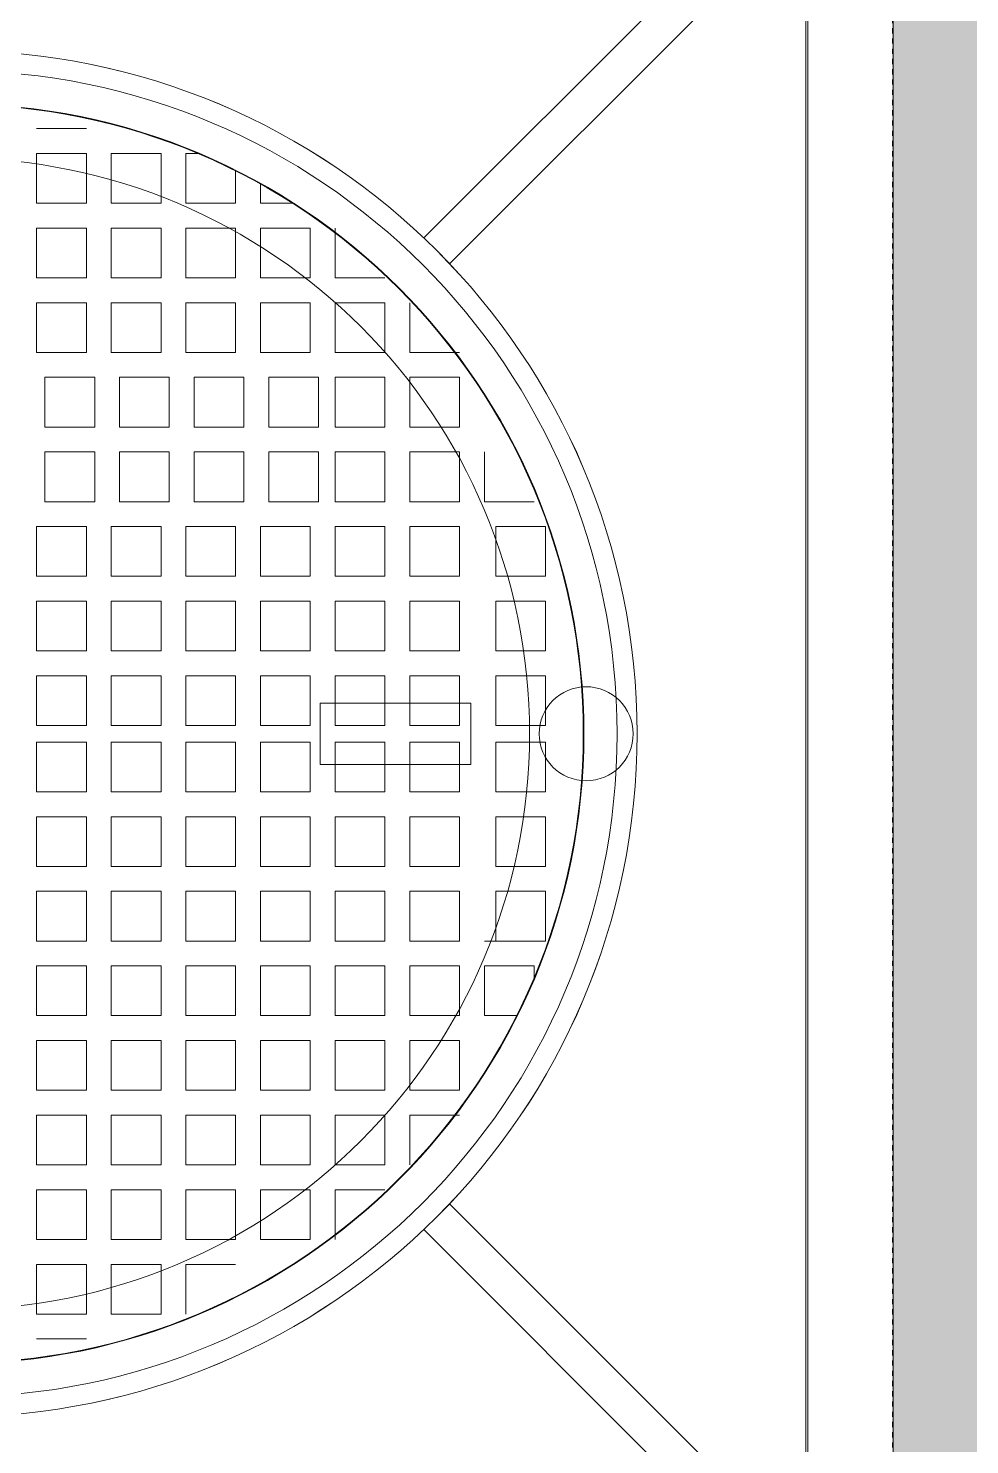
# Model space of a CAD drawing. Header units: millimetres. Extents: x 83532 to 228915, y -7302 to 22802.
# Drawn here: x 117273 to 117824, y 19820 to 20649 of the extents above; entities that cross this region are included whole.
import ezdxf

# ---------------------------------------------------------------- set-up
doc = ezdxf.new("R2010")
doc.units = ezdxf.units.MM
doc.linetypes.add('Dash', pattern=[6, 3, -3])
for name, color, linetype, lineweight in [('A-DETL-GENF-4', 7, 'Continuous', 18), ('A-FLOR-OVHD', 1, 'Dash', 18), ('G-IMPT', 8, 'Continuous', 18), ('M-EQPM', 50, 'Continuous', 18)]:
    doc.layers.add(name, color=color, linetype=linetype, lineweight=lineweight)

# ---------------------------------------------------------------- blocks, each defined once
blk = doc.blocks.new('TKTC_NAP THAM BE XLNT_260130 - TKTC_XREF_260130_NAP THAM BE XLNT_dwg_TTT-HOOD ACCESS - TTT-HOOD ACCESS-1904605-MB BỂ XLNT 2 HẦM 1-3399785-TKCS_BỂ XLNT - MẶT BẰNG NẮP BỂ')
at = {"layer": 'G-IMPT', "flags": 128}
for points in [[(-71.19, 358.9), (-41.19, 358.9), (-71.19, 358.9), (-41.19, 358.9), (-71.19, 358.9), (-41.19, 358.9)], [(-86.19, 313.9), (-116.19, 313.9), (-116.19, 343.9), (-86.19, 343.9), (-86.19, 313.9), (-116.19, 313.9), (-116.19, 343.9), (-86.19, 343.9), (-86.19, 313.9), (-116.19, 313.9), (-116.19, 343.9), (-86.19, 343.9), (-86.19, 313.9), (-116.19, 313.9), (-116.19, 343.9), (-86.19, 343.9)], [(-41.19, 313.9), (-41.19, 343.9), (-71.19, 343.9), (-71.19, 313.9), (-41.19, 313.9), (-41.19, 343.9), (-71.19, 343.9), (-71.19, 313.9), (-41.19, 313.9), (-71.19, 313.9), (-71.19, 343.9), (-41.19, 343.9), (-41.19, 313.9), (-71.19, 313.9), (-71.19, 343.9), (-41.19, 343.9)], [(-176.19, 268.9), (-206.19, 268.9), (-206.19, 298.9), (-176.19, 298.9), (-176.19, 268.9), (-206.19, 268.9), (-206.19, 298.9), (-176.19, 298.9)], [(-131.19, 268.9), (-131.19, 298.9), (-161.19, 298.9), (-161.19, 268.9), (-131.19, 268.9), (-131.19, 298.9), (-161.19, 298.9), (-161.19, 268.9), (-131.19, 268.9), (-131.19, 298.9), (-161.19, 298.9), (-161.19, 268.9), (-131.19, 268.9), (-161.19, 268.9), (-161.19, 298.9), (-131.19, 298.9)], [(-86.19, 268.9), (-86.19, 298.9), (-116.19, 298.9), (-116.19, 268.9), (-86.19, 268.9), (-86.19, 298.9), (-116.19, 298.9), (-116.19, 268.9), (-86.19, 268.9), (-86.19, 298.9), (-116.19, 298.9), (-116.19, 268.9), (-86.19, 268.9), (-116.19, 268.9), (-116.19, 298.9), (-86.19, 298.9)], [(-41.19, 268.9), (-71.19, 268.9), (-71.19, 298.9), (-41.19, 298.9), (-41.19, 268.9), (-71.19, 268.9), (-71.19, 298.9), (-41.19, 298.9), (-41.19, 268.9), (-71.19, 268.9), (-71.19, 298.9), (-41.19, 298.9), (-41.19, 268.9), (-71.19, 268.9), (-71.19, 298.9), (-41.19, 298.9)], [(-266.19, 223.9), (-266.19, 253.9), (-266.19, 223.9), (-266.19, 253.9), (-266.19, 223.9), (-296.19, 223.9), (-266.19, 223.9), (-296.19, 223.9)], [(-221.19, 223.9), (-251.19, 223.9), (-251.19, 253.9), (-221.19, 253.9), (-221.19, 223.9), (-251.19, 223.9), (-251.19, 253.9), (-221.19, 253.9)], [(-176.19, 223.9), (-206.19, 223.9), (-206.19, 253.9), (-176.19, 253.9), (-176.19, 223.9), (-206.19, 223.9), (-206.19, 253.9), (-176.19, 253.9), (-176.19, 223.9), (-206.19, 223.9), (-206.19, 253.9), (-176.19, 253.9), (-176.19, 223.9), (-206.19, 223.9), (-206.19, 253.9), (-176.19, 253.9)], [(-131.19, 223.9), (-131.19, 253.9), (-161.19, 253.9), (-161.19, 223.9), (-131.19, 223.9), (-131.19, 253.9), (-161.19, 253.9), (-161.19, 223.9), (-131.19, 223.9), (-131.19, 253.9), (-161.19, 253.9), (-161.19, 223.9), (-131.19, 223.9), (-131.19, 253.9), (-161.19, 253.9), (-161.19, 223.9), (-131.19, 223.9), (-161.19, 223.9), (-161.19, 253.9), (-131.19, 253.9), (-131.19, 223.9), (-161.19, 223.9), (-161.19, 253.9), (-131.19, 253.9)], [(-86.19, 223.9), (-86.19, 253.9), (-116.19, 253.9), (-116.19, 223.9), (-86.19, 223.9), (-86.19, 253.9), (-116.19, 253.9), (-116.19, 223.9), (-86.19, 223.9), (-116.19, 223.9), (-116.19, 253.9), (-86.19, 253.9), (-86.19, 223.9), (-116.19, 223.9), (-116.19, 253.9), (-86.19, 253.9), (-86.19, 223.9), (-116.19, 223.9), (-116.19, 253.9), (-86.19, 253.9), (-86.19, 223.9), (-116.19, 223.9), (-116.19, 253.9), (-86.19, 253.9)], [(-41.19, 223.9), (-41.19, 253.9), (-71.19, 253.9), (-71.19, 223.9), (-41.19, 223.9), (-71.19, 223.9), (-71.19, 253.9), (-41.19, 253.9), (-41.19, 223.9), (-71.19, 223.9), (-71.19, 253.9), (-41.19, 253.9), (-41.19, 223.9), (-71.19, 223.9), (-71.19, 253.9), (-41.19, 253.9), (-41.19, 223.9), (-71.19, 223.9), (-71.19, 253.9), (-41.19, 253.9), (-41.19, 223.9), (-71.19, 223.9), (-71.19, 253.9), (-41.19, 253.9)], [(-266.19, 178.9), (-266.19, 208.9), (-296.19, 208.9), (-296.19, 178.9), (-266.19, 178.9), (-296.19, 178.9), (-296.19, 208.9), (-266.19, 208.9), (-266.19, 178.9), (-296.19, 178.9), (-296.19, 208.9), (-266.19, 208.9), (-266.19, 178.9), (-296.19, 178.9), (-296.19, 208.9), (-266.19, 208.9), (-266.19, 178.9), (-296.19, 178.9), (-296.19, 208.9), (-266.19, 208.9), (-266.19, 178.9), (-296.19, 178.9), (-296.19, 208.9), (-266.19, 208.9)], [(-221.19, 178.9), (-221.19, 208.9), (-251.19, 208.9), (-251.19, 178.9), (-221.19, 178.9), (-221.19, 208.9), (-251.19, 208.9), (-251.19, 178.9), (-221.19, 178.9), (-221.19, 208.9), (-251.19, 208.9), (-251.19, 178.9), (-221.19, 178.9), (-251.19, 178.9), (-251.19, 208.9), (-221.19, 208.9)], [(-181.19, 178.9), (-211.19, 178.9), (-211.19, 208.9), (-181.19, 208.9), (-181.19, 178.9), (-211.19, 178.9), (-211.19, 208.9), (-181.19, 208.9)], [(-136.19, 178.9), (-136.19, 208.9), (-166.19, 208.9), (-166.19, 178.9), (-136.19, 178.9), (-136.19, 208.9), (-166.19, 208.9), (-166.19, 178.9), (-136.19, 178.9), (-136.19, 208.9), (-166.19, 208.9), (-166.19, 178.9), (-136.19, 178.9), (-136.19, 208.9), (-166.19, 208.9), (-166.19, 178.9), (-136.19, 178.9), (-166.19, 178.9), (-166.19, 208.9), (-136.19, 208.9), (-136.19, 178.9), (-166.19, 178.9), (-166.19, 208.9), (-136.19, 208.9)], [(-91.19, 178.9), (-121.19, 178.9), (-121.19, 208.9), (-91.19, 208.9), (-91.19, 178.9), (-121.19, 178.9), (-121.19, 208.9), (-91.19, 208.9), (-91.19, 178.9), (-121.19, 178.9), (-121.19, 208.9), (-91.19, 208.9), (-91.19, 178.9), (-121.19, 178.9), (-121.19, 208.9), (-91.19, 208.9), (-91.19, 178.9), (-121.19, 178.9), (-121.19, 208.9), (-91.19, 208.9), (-91.19, 178.9), (-121.19, 178.9), (-121.19, 208.9), (-91.19, 208.9), (-91.19, 178.9), (-121.19, 178.9), (-121.19, 208.9), (-91.19, 208.9), (-91.19, 178.9), (-121.19, 178.9), (-121.19, 208.9), (-91.19, 208.9), (-91.19, 178.9), (-121.19, 178.9), (-121.19, 208.9), (-91.19, 208.9), (-91.19, 178.9), (-121.19, 178.9), (-121.19, 208.9), (-91.19, 208.9)], [(-46.19, 178.9), (-46.19, 208.9), (-76.19, 208.9), (-76.19, 178.9), (-46.19, 178.9), (-46.19, 208.9), (-76.19, 208.9), (-76.19, 178.9), (-46.19, 178.9), (-46.19, 208.9), (-76.19, 208.9), (-76.19, 178.9), (-46.19, 178.9), (-46.19, 208.9), (-76.19, 208.9), (-76.19, 178.9), (-46.19, 178.9), (-46.19, 208.9), (-76.19, 208.9), (-76.19, 178.9), (-46.19, 178.9), (-46.19, 208.9), (-76.19, 208.9), (-76.19, 178.9), (-46.19, 178.9), (-76.19, 178.9), (-76.19, 208.9), (-46.19, 208.9), (-46.19, 178.9), (-76.19, 178.9), (-76.19, 208.9), (-46.19, 208.9)], [(-311.19, 133.9), (-311.19, 163.9), (-311.19, 133.9), (-311.19, 163.9), (-311.19, 133.9), (-341.19, 133.9), (-311.19, 133.9), (-341.19, 133.9)], [(-266.19, 133.9), (-296.19, 133.9), (-296.19, 163.9), (-266.19, 163.9), (-266.19, 133.9), (-296.19, 133.9), (-296.19, 163.9), (-266.19, 163.9), (-266.19, 133.9), (-296.19, 133.9), (-296.19, 163.9), (-266.19, 163.9), (-266.19, 133.9), (-296.19, 133.9), (-296.19, 163.9), (-266.19, 163.9)], [(-221.19, 133.9), (-251.19, 133.9), (-251.19, 163.9), (-221.19, 163.9), (-221.19, 133.9), (-251.19, 133.9), (-251.19, 163.9), (-221.19, 163.9), (-221.19, 133.9), (-251.19, 133.9), (-251.19, 163.9), (-221.19, 163.9)], [(-181.19, 133.9), (-211.19, 133.9), (-211.19, 163.9), (-181.19, 163.9), (-181.19, 133.9), (-211.19, 133.9), (-211.19, 163.9), (-181.19, 163.9), (-181.19, 133.9), (-211.19, 133.9), (-211.19, 163.9), (-181.19, 163.9), (-181.19, 133.9), (-211.19, 133.9), (-211.19, 163.9), (-181.19, 163.9)], [(-136.19, 133.9), (-166.19, 133.9), (-166.19, 163.9), (-136.19, 163.9), (-136.19, 133.9), (-166.19, 133.9), (-166.19, 163.9), (-136.19, 163.9), (-136.19, 133.9), (-166.19, 133.9), (-166.19, 163.9), (-136.19, 163.9), (-136.19, 133.9), (-166.19, 133.9), (-166.19, 163.9), (-136.19, 163.9), (-136.19, 133.9), (-166.19, 133.9), (-166.19, 163.9), (-136.19, 163.9), (-136.19, 133.9), (-166.19, 133.9), (-166.19, 163.9), (-136.19, 163.9)], [(-91.19, 133.9), (-121.19, 133.9), (-121.19, 163.9), (-91.19, 163.9), (-91.19, 133.9), (-121.19, 133.9), (-121.19, 163.9), (-91.19, 163.9), (-91.19, 133.9), (-121.19, 133.9), (-121.19, 163.9), (-91.19, 163.9), (-91.19, 133.9), (-121.19, 133.9), (-121.19, 163.9), (-91.19, 163.9), (-91.19, 133.9), (-121.19, 133.9), (-121.19, 163.9), (-91.19, 163.9), (-91.19, 133.9), (-121.19, 133.9), (-121.19, 163.9), (-91.19, 163.9)], [(-46.19, 133.9), (-76.19, 133.9), (-76.19, 163.9), (-46.19, 163.9), (-46.19, 133.9), (-76.19, 133.9), (-76.19, 163.9), (-46.19, 163.9), (-46.19, 133.9), (-76.19, 133.9), (-76.19, 163.9), (-46.19, 163.9), (-46.19, 133.9), (-76.19, 133.9), (-76.19, 163.9), (-46.19, 163.9), (-46.19, 133.9), (-76.19, 133.9), (-76.19, 163.9), (-46.19, 163.9), (-46.19, 133.9), (-76.19, 133.9), (-76.19, 163.9), (-46.19, 163.9), (-46.19, 133.9), (-76.19, 133.9), (-76.19, 163.9), (-46.19, 163.9), (-46.19, 133.9), (-76.19, 133.9), (-76.19, 163.9), (-46.19, 163.9)], [(-318.05, 88.9), (-318.05, 118.9), (-348.05, 118.9), (-348.05, 88.9), (-318.05, 88.9), (-318.05, 118.9), (-348.05, 118.9), (-348.05, 88.9), (-318.05, 88.9), (-318.05, 118.9), (-348.05, 118.9), (-348.05, 88.9), (-318.05, 88.9), (-348.05, 88.9), (-348.05, 118.9), (-318.05, 118.9)], [(-266.19, 88.9), (-266.19, 118.9), (-296.19, 118.9), (-296.19, 88.9), (-266.19, 88.9), (-266.19, 118.9), (-296.19, 118.9), (-296.19, 88.9), (-266.19, 88.9), (-266.19, 118.9), (-296.19, 118.9), (-296.19, 88.9), (-266.19, 88.9), (-296.19, 88.9), (-296.19, 118.9), (-266.19, 118.9)], [(-221.19, 88.9), (-251.19, 88.9), (-251.19, 118.9), (-221.19, 118.9), (-221.19, 88.9), (-251.19, 88.9), (-251.19, 118.9), (-221.19, 118.9)], [(-176.19, 88.9), (-206.19, 88.9), (-206.19, 118.9), (-176.19, 118.9), (-176.19, 88.9), (-206.19, 88.9), (-206.19, 118.9), (-176.19, 118.9)], [(-131.19, 88.9), (-161.19, 88.9), (-161.19, 118.9), (-131.19, 118.9), (-131.19, 88.9), (-161.19, 88.9), (-161.19, 118.9), (-131.19, 118.9), (-131.19, 88.9), (-161.19, 88.9), (-161.19, 118.9), (-131.19, 118.9), (-131.19, 88.9), (-161.19, 88.9), (-161.19, 118.9), (-131.19, 118.9)], [(-86.19, 88.9), (-86.19, 118.9), (-116.19, 118.9), (-116.19, 88.9), (-86.19, 88.9), (-116.19, 88.9), (-116.19, 118.9), (-86.19, 118.9), (-86.19, 88.9), (-116.19, 88.9), (-116.19, 118.9), (-86.19, 118.9), (-86.19, 88.9), (-116.19, 88.9), (-116.19, 118.9), (-86.19, 118.9)], [(-41.19, 88.9), (-41.19, 118.9), (-71.19, 118.9), (-71.19, 88.9), (-41.19, 88.9), (-71.19, 88.9), (-71.19, 118.9), (-41.19, 118.9), (-41.19, 88.9), (-71.19, 88.9), (-71.19, 118.9), (-41.19, 118.9), (-41.19, 88.9), (-71.19, 88.9), (-71.19, 118.9), (-41.19, 118.9)], [(-318.05, 43.9), (-318.05, 73.9), (-348.05, 73.9), (-348.05, 43.9), (-318.05, 43.9), (-318.05, 73.9), (-348.05, 73.9), (-348.05, 43.9), (-318.05, 43.9), (-318.05, 73.9), (-348.05, 73.9), (-348.05, 43.9), (-318.05, 43.9), (-318.05, 73.9), (-348.05, 73.9), (-348.05, 43.9), (-318.05, 43.9), (-318.05, 73.9), (-348.05, 73.9), (-348.05, 43.9), (-318.05, 43.9), (-348.05, 43.9), (-348.05, 73.9), (-318.05, 73.9)], [(-266.19, 43.9), (-266.19, 73.9), (-296.19, 73.9), (-296.19, 43.9), (-266.19, 43.9), (-266.19, 73.9), (-296.19, 73.9), (-296.19, 43.9), (-266.19, 43.9), (-296.19, 43.9), (-296.19, 73.9), (-266.19, 73.9), (-266.19, 43.9), (-296.19, 43.9), (-296.19, 73.9), (-266.19, 73.9), (-266.19, 43.9), (-296.19, 43.9), (-296.19, 73.9), (-266.19, 73.9), (-266.19, 43.9), (-296.19, 43.9), (-296.19, 73.9), (-266.19, 73.9)], [(-221.19, 43.9), (-221.19, 73.9), (-251.19, 73.9), (-251.19, 43.9), (-221.19, 43.9), (-221.19, 73.9), (-251.19, 73.9), (-251.19, 43.9), (-221.19, 43.9), (-221.19, 73.9), (-251.19, 73.9), (-251.19, 43.9), (-221.19, 43.9), (-251.19, 43.9), (-251.19, 73.9), (-221.19, 73.9)], [(-176.19, 43.9), (-206.19, 43.9), (-206.19, 73.9), (-176.19, 73.9), (-176.19, 43.9), (-206.19, 43.9), (-206.19, 73.9), (-176.19, 73.9), (-176.19, 43.9), (-206.19, 43.9), (-206.19, 73.9), (-176.19, 73.9)], [(-131.19, 43.9), (-131.19, 73.9), (-161.19, 73.9), (-161.19, 43.9), (-131.19, 43.9), (-161.19, 43.9), (-161.19, 73.9), (-131.19, 73.9), (-131.19, 43.9), (-161.19, 43.9), (-161.19, 73.9), (-131.19, 73.9), (-131.19, 43.9), (-161.19, 43.9), (-161.19, 73.9), (-131.19, 73.9)], [(-86.19, 43.9), (-86.19, 73.9), (-116.19, 73.9), (-116.19, 43.9), (-86.19, 43.9), (-116.19, 43.9), (-116.19, 73.9), (-86.19, 73.9), (-86.19, 43.9), (-116.19, 43.9), (-116.19, 73.9), (-86.19, 73.9), (-86.19, 43.9), (-116.19, 43.9), (-116.19, 73.9), (-86.19, 73.9)], [(-41.19, 43.9), (-41.19, 73.9), (-71.19, 73.9), (-71.19, 43.9), (-41.19, 43.9), (-41.19, 73.9), (-71.19, 73.9), (-71.19, 43.9), (-41.19, 43.9), (-41.19, 73.9), (-71.19, 73.9), (-71.19, 43.9), (-41.19, 43.9), (-71.19, 43.9), (-71.19, 73.9), (-41.19, 73.9)], [(-318.05, -1.1), (-348.05, -1.1), (-348.05, 28.9), (-318.05, 28.9), (-318.05, -1.1), (-348.05, -1.1), (-348.05, 28.9), (-318.05, 28.9)], [(-266.19, -1.1), (-266.19, 28.9), (-296.19, 28.9), (-296.19, -1.1), (-266.19, -1.1), (-296.19, -1.1), (-296.19, 28.9), (-266.19, 28.9)], [(-221.19, -1.1), (-221.19, 28.9), (-251.19, 28.9), (-251.19, -1.1), (-221.19, -1.1), (-251.19, -1.1), (-251.19, 28.9), (-221.19, 28.9)], [(-176.19, -1.1), (-176.19, 28.9), (-206.19, 28.9), (-206.19, -1.1), (-176.19, -1.1), (-206.19, -1.1), (-206.19, 28.9), (-176.19, 28.9)], [(-131.19, -1.1), (-131.19, 28.9), (-161.19, 28.9), (-161.19, -1.1), (-131.19, -1.1), (-161.19, -1.1), (-161.19, 28.9), (-131.19, 28.9)], [(-86.19, -1.1), (-116.19, -1.1), (-116.19, 28.9), (-86.19, 28.9), (-86.19, -1.1), (-116.19, -1.1), (-116.19, 28.9), (-86.19, 28.9)], [(-41.19, -1.1), (-71.19, -1.1), (-71.19, 28.9), (-41.19, 28.9), (-41.19, -1.1), (-71.19, -1.1), (-71.19, 28.9), (-41.19, 28.9)], [(-318.05, -41.1), (-318.05, -11.1), (-348.05, -11.1), (-348.05, -41.1), (-318.05, -41.1), (-348.05, -41.1), (-348.05, -11.1), (-318.05, -11.1)], [(-266.19, -41.1), (-266.19, -11.1), (-296.19, -11.1), (-296.19, -41.1), (-266.19, -41.1), (-296.19, -41.1), (-296.19, -11.1), (-266.19, -11.1)], [(-221.19, -41.1), (-251.19, -41.1), (-251.19, -11.1), (-221.19, -11.1)], [(-176.19, -41.1), (-206.19, -41.1), (-206.19, -11.1), (-176.19, -11.1), (-176.19, -41.1), (-206.19, -41.1), (-206.19, -11.1), (-176.19, -11.1)], [(-131.19, -41.1), (-131.19, -11.1), (-161.19, -11.1), (-161.19, -41.1), (-131.19, -41.1), (-131.19, -11.1), (-161.19, -11.1), (-161.19, -41.1), (-131.19, -41.1), (-131.19, -11.1), (-161.19, -11.1), (-161.19, -41.1), (-131.19, -41.1), (-131.19, -11.1), (-161.19, -11.1), (-161.19, -41.1), (-131.19, -41.1), (-131.19, -11.1), (-161.19, -11.1), (-161.19, -41.1), (-131.19, -41.1), (-131.19, -11.1), (-161.19, -11.1), (-161.19, -41.1), (-131.19, -41.1), (-131.19, -11.1), (-161.19, -11.1), (-161.19, -41.1), (-131.19, -41.1), (-131.19, -11.1), (-161.19, -11.1), (-161.19, -41.1), (-131.19, -41.1), (-131.19, -11.1), (-161.19, -11.1), (-161.19, -41.1), (-131.19, -41.1), (-131.19, -11.1), (-161.19, -11.1), (-161.19, -41.1), (-131.19, -41.1), (-161.19, -41.1), (-161.19, -11.1), (-131.19, -11.1), (-131.19, -41.1), (-161.19, -41.1), (-161.19, -11.1), (-131.19, -11.1)], [(-86.19, -41.1), (-116.19, -41.1), (-116.19, -11.1), (-86.19, -11.1), (-86.19, -41.1), (-116.19, -41.1), (-116.19, -11.1), (-86.19, -11.1), (-86.19, -41.1), (-116.19, -41.1), (-116.19, -11.1), (-86.19, -11.1), (-86.19, -41.1), (-116.19, -41.1), (-116.19, -11.1), (-86.19, -11.1), (-86.19, -41.1), (-116.19, -41.1), (-116.19, -11.1), (-86.19, -11.1), (-86.19, -41.1), (-116.19, -41.1), (-116.19, -11.1), (-86.19, -11.1), (-86.19, -41.1), (-116.19, -41.1), (-116.19, -11.1), (-86.19, -11.1), (-86.19, -41.1), (-116.19, -41.1), (-116.19, -11.1), (-86.19, -11.1), (-86.19, -41.1), (-116.19, -41.1), (-116.19, -11.1), (-86.19, -11.1), (-86.19, -41.1), (-116.19, -41.1), (-116.19, -11.1), (-86.19, -11.1), (-86.19, -41.1), (-116.19, -41.1), (-116.19, -11.1), (-86.19, -11.1)], [(-41.19, -41.1), (-71.19, -41.1), (-71.19, -11.1), (-41.19, -11.1), (-41.19, -41.1), (-71.19, -41.1), (-71.19, -11.1), (-41.19, -11.1), (-41.19, -41.1), (-71.19, -41.1), (-71.19, -11.1), (-41.19, -11.1), (-41.19, -41.1), (-71.19, -41.1), (-71.19, -11.1), (-41.19, -11.1), (-41.19, -41.1), (-71.19, -41.1), (-71.19, -11.1), (-41.19, -11.1), (-41.19, -41.1), (-71.19, -41.1), (-71.19, -11.1), (-41.19, -11.1), (-41.19, -41.1), (-71.19, -41.1), (-71.19, -11.1), (-41.19, -11.1), (-41.19, -41.1), (-71.19, -41.1), (-71.19, -11.1), (-41.19, -11.1), (-41.19, -41.1), (-71.19, -41.1), (-71.19, -11.1), (-41.19, -11.1), (-41.19, -41.1), (-71.19, -41.1), (-71.19, -11.1), (-41.19, -11.1), (-41.19, -41.1), (-71.19, -41.1), (-71.19, -11.1), (-41.19, -11.1)], [(-318.05, -86.1), (-348.05, -86.1), (-348.05, -56.1), (-318.05, -56.1), (-318.05, -86.1), (-348.05, -86.1), (-348.05, -56.1), (-318.05, -56.1), (-318.05, -86.1), (-348.05, -86.1), (-348.05, -56.1), (-318.05, -56.1), (-318.05, -86.1), (-348.05, -86.1), (-348.05, -56.1), (-318.05, -56.1)], [(-266.19, -86.1), (-296.19, -86.1), (-296.19, -56.1), (-266.19, -56.1), (-266.19, -86.1), (-296.19, -86.1), (-296.19, -56.1), (-266.19, -56.1), (-266.19, -86.1), (-296.19, -86.1), (-296.19, -56.1), (-266.19, -56.1), (-266.19, -86.1), (-296.19, -86.1), (-296.19, -56.1), (-266.19, -56.1)], [(-221.19, -86.1), (-251.19, -86.1), (-251.19, -56.1), (-221.19, -56.1), (-221.19, -86.1), (-251.19, -86.1), (-251.19, -56.1), (-221.19, -56.1)], [(-176.19, -86.1), (-206.19, -86.1), (-206.19, -56.1), (-176.19, -56.1), (-176.19, -86.1), (-206.19, -86.1), (-206.19, -56.1), (-176.19, -56.1), (-176.19, -86.1), (-206.19, -86.1), (-206.19, -56.1), (-176.19, -56.1)], [(-131.19, -86.1), (-131.19, -56.1), (-161.19, -56.1), (-161.19, -86.1), (-131.19, -86.1), (-131.19, -56.1), (-161.19, -56.1), (-161.19, -86.1), (-131.19, -86.1), (-161.19, -86.1), (-161.19, -56.1), (-131.19, -56.1), (-131.19, -86.1), (-161.19, -86.1), (-161.19, -56.1), (-131.19, -56.1), (-131.19, -86.1), (-161.19, -86.1), (-161.19, -56.1), (-131.19, -56.1), (-131.19, -86.1), (-161.19, -86.1), (-161.19, -56.1), (-131.19, -56.1), (-131.19, -86.1), (-161.19, -86.1), (-161.19, -56.1), (-131.19, -56.1), (-131.19, -86.1), (-161.19, -86.1), (-161.19, -56.1), (-131.19, -56.1), (-131.19, -86.1), (-161.19, -86.1), (-161.19, -56.1), (-131.19, -56.1), (-131.19, -86.1), (-161.19, -86.1), (-161.19, -56.1), (-131.19, -56.1), (-131.19, -86.1), (-161.19, -86.1), (-161.19, -56.1), (-131.19, -56.1), (-131.19, -86.1), (-161.19, -86.1), (-161.19, -56.1), (-131.19, -56.1)], [(-86.19, -86.1), (-116.19, -86.1), (-116.19, -56.1), (-86.19, -56.1), (-86.19, -86.1), (-116.19, -86.1), (-116.19, -56.1), (-86.19, -56.1), (-86.19, -86.1), (-116.19, -86.1), (-116.19, -56.1), (-86.19, -56.1), (-86.19, -86.1), (-116.19, -86.1), (-116.19, -56.1), (-86.19, -56.1), (-86.19, -86.1), (-116.19, -86.1), (-116.19, -56.1), (-86.19, -56.1), (-86.19, -86.1), (-116.19, -86.1), (-116.19, -56.1), (-86.19, -56.1), (-86.19, -86.1), (-116.19, -86.1), (-116.19, -56.1), (-86.19, -56.1), (-86.19, -86.1), (-116.19, -86.1), (-116.19, -56.1), (-86.19, -56.1)], [(-41.19, -86.1), (-41.19, -56.1), (-71.19, -56.1), (-71.19, -86.1), (-41.19, -86.1), (-41.19, -56.1), (-71.19, -56.1), (-71.19, -86.1), (-41.19, -86.1), (-41.19, -56.1), (-71.19, -56.1), (-71.19, -86.1), (-41.19, -86.1), (-41.19, -56.1), (-71.19, -56.1), (-71.19, -86.1), (-41.19, -86.1), (-71.19, -86.1), (-71.19, -56.1), (-41.19, -56.1), (-41.19, -86.1), (-71.19, -86.1), (-71.19, -56.1), (-41.19, -56.1), (-41.19, -86.1), (-71.19, -86.1), (-71.19, -56.1), (-41.19, -56.1), (-41.19, -86.1), (-71.19, -86.1), (-71.19, -56.1), (-41.19, -56.1)], [(-318.05, -131.1), (-348.05, -131.1), (-348.05, -101.1), (-318.05, -101.1), (-318.05, -131.1), (-348.05, -131.1), (-348.05, -101.1), (-318.05, -101.1), (-318.05, -131.1), (-348.05, -131.1), (-348.05, -101.1), (-318.05, -101.1), (-318.05, -131.1), (-348.05, -131.1), (-348.05, -101.1), (-318.05, -101.1), (-318.05, -131.1), (-348.05, -131.1), (-348.05, -101.1), (-318.05, -101.1), (-318.05, -131.1), (-348.05, -131.1), (-348.05, -101.1), (-318.05, -101.1)], [(-266.19, -131.1), (-266.19, -101.1), (-296.19, -101.1), (-296.19, -131.1), (-266.19, -131.1), (-296.19, -131.1), (-296.19, -101.1), (-266.19, -101.1), (-266.19, -131.1), (-296.19, -131.1), (-296.19, -101.1), (-266.19, -101.1), (-266.19, -131.1), (-296.19, -131.1), (-296.19, -101.1), (-266.19, -101.1), (-266.19, -131.1), (-296.19, -131.1), (-296.19, -101.1), (-266.19, -101.1), (-266.19, -131.1), (-296.19, -131.1), (-296.19, -101.1), (-266.19, -101.1)], [(-221.19, -131.1), (-221.19, -101.1), (-251.19, -101.1), (-251.19, -131.1), (-221.19, -131.1), (-251.19, -131.1), (-251.19, -101.1), (-221.19, -101.1), (-221.19, -131.1), (-251.19, -131.1), (-251.19, -101.1), (-221.19, -101.1), (-221.19, -131.1), (-251.19, -131.1), (-251.19, -101.1), (-221.19, -101.1), (-221.19, -131.1), (-251.19, -131.1), (-251.19, -101.1), (-221.19, -101.1), (-221.19, -131.1), (-251.19, -131.1), (-251.19, -101.1), (-221.19, -101.1), (-221.19, -131.1), (-251.19, -131.1), (-251.19, -101.1), (-221.19, -101.1), (-221.19, -131.1), (-251.19, -131.1), (-251.19, -101.1), (-221.19, -101.1)], [(-176.19, -131.1), (-176.19, -101.1), (-206.19, -101.1), (-206.19, -131.1), (-176.19, -131.1), (-176.19, -101.1), (-206.19, -101.1), (-206.19, -131.1), (-176.19, -131.1), (-176.19, -101.1), (-206.19, -101.1), (-206.19, -131.1), (-176.19, -131.1), (-176.19, -101.1), (-206.19, -101.1), (-206.19, -131.1), (-176.19, -131.1), (-176.19, -101.1), (-206.19, -101.1), (-206.19, -131.1), (-176.19, -131.1), (-176.19, -101.1), (-206.19, -101.1), (-206.19, -131.1), (-176.19, -131.1), (-176.19, -101.1), (-206.19, -101.1), (-206.19, -131.1), (-176.19, -131.1), (-206.19, -131.1), (-206.19, -101.1), (-176.19, -101.1)], [(-131.19, -131.1), (-131.19, -101.1), (-161.19, -101.1), (-161.19, -131.1), (-131.19, -131.1), (-131.19, -101.1), (-161.19, -101.1), (-161.19, -131.1), (-131.19, -131.1), (-131.19, -101.1), (-161.19, -101.1), (-161.19, -131.1), (-131.19, -131.1), (-131.19, -101.1), (-161.19, -101.1), (-161.19, -131.1), (-131.19, -131.1), (-131.19, -101.1), (-161.19, -101.1), (-161.19, -131.1), (-131.19, -131.1), (-131.19, -101.1), (-161.19, -101.1), (-161.19, -131.1), (-131.19, -131.1), (-131.19, -101.1), (-161.19, -101.1), (-161.19, -131.1), (-131.19, -131.1), (-161.19, -131.1), (-161.19, -101.1), (-131.19, -101.1)], [(-86.19, -131.1), (-116.19, -131.1), (-116.19, -101.1), (-86.19, -101.1), (-86.19, -131.1), (-116.19, -131.1), (-116.19, -101.1), (-86.19, -101.1), (-86.19, -131.1), (-116.19, -131.1), (-116.19, -101.1), (-86.19, -101.1), (-86.19, -131.1), (-116.19, -131.1), (-116.19, -101.1), (-86.19, -101.1), (-86.19, -131.1), (-116.19, -131.1), (-116.19, -101.1), (-86.19, -101.1), (-86.19, -131.1), (-116.19, -131.1), (-116.19, -101.1), (-86.19, -101.1), (-86.19, -131.1), (-116.19, -131.1), (-116.19, -101.1), (-86.19, -101.1), (-86.19, -131.1), (-116.19, -131.1), (-116.19, -101.1), (-86.19, -101.1)], [(-41.19, -131.1), (-41.19, -101.1), (-71.19, -101.1), (-71.19, -131.1), (-41.19, -131.1), (-41.19, -101.1), (-71.19, -101.1), (-71.19, -131.1), (-41.19, -131.1), (-41.19, -101.1), (-71.19, -101.1), (-71.19, -131.1), (-41.19, -131.1), (-41.19, -101.1), (-71.19, -101.1), (-71.19, -131.1), (-41.19, -131.1), (-41.19, -101.1), (-71.19, -101.1), (-71.19, -131.1), (-41.19, -131.1), (-41.19, -101.1), (-71.19, -101.1), (-71.19, -131.1), (-41.19, -131.1), (-41.19, -101.1), (-71.19, -101.1), (-71.19, -131.1), (-41.19, -131.1), (-71.19, -131.1), (-71.19, -101.1), (-41.19, -101.1)], [(-341.19, -131.1), (-311.19, -131.1), (-341.19, -131.1), (-311.19, -131.1), (-341.19, -131.1), (-311.19, -131.1)], [(-331.04, -176.1), (-311.19, -176.1), (-311.19, -146.1), (-341.19, -146.1), (-341.19, -154.09), (-341.19, -146.1), (-311.19, -146.1), (-311.19, -176.1), (-331.04, -176.1), (-311.19, -176.1)], [(-311.19, -176.1), (-311.19, -146.1), (-341.19, -146.1), (-341.19, -154.09), (-341.19, -146.1), (-311.19, -146.1)], [(-266.19, -176.1), (-296.19, -176.1), (-296.19, -146.1), (-266.19, -146.1), (-266.19, -176.1), (-296.19, -176.1), (-296.19, -146.1), (-266.19, -146.1), (-266.19, -176.1), (-296.19, -176.1), (-296.19, -146.1), (-266.19, -146.1), (-266.19, -176.1), (-296.19, -176.1), (-296.19, -146.1), (-266.19, -146.1)], [(-221.19, -176.1), (-251.19, -176.1), (-251.19, -146.1), (-221.19, -146.1), (-221.19, -176.1), (-251.19, -176.1), (-251.19, -146.1), (-221.19, -146.1), (-221.19, -176.1), (-251.19, -176.1), (-251.19, -146.1), (-221.19, -146.1), (-221.19, -176.1), (-251.19, -176.1), (-251.19, -146.1), (-221.19, -146.1), (-221.19, -176.1), (-251.19, -176.1), (-251.19, -146.1), (-221.19, -146.1), (-221.19, -176.1), (-251.19, -176.1), (-251.19, -146.1), (-221.19, -146.1), (-221.19, -176.1), (-251.19, -176.1), (-251.19, -146.1), (-221.19, -146.1), (-221.19, -176.1), (-251.19, -176.1), (-251.19, -146.1), (-221.19, -146.1), (-221.19, -176.1), (-251.19, -176.1), (-251.19, -146.1), (-221.19, -146.1)], [(-176.19, -176.1), (-206.19, -176.1), (-206.19, -146.1), (-176.19, -146.1), (-176.19, -176.1), (-206.19, -176.1), (-206.19, -146.1), (-176.19, -146.1), (-176.19, -176.1), (-206.19, -176.1), (-206.19, -146.1), (-176.19, -146.1), (-176.19, -176.1), (-206.19, -176.1), (-206.19, -146.1), (-176.19, -146.1), (-176.19, -176.1), (-206.19, -176.1), (-206.19, -146.1), (-176.19, -146.1), (-176.19, -176.1), (-206.19, -176.1), (-206.19, -146.1), (-176.19, -146.1), (-176.19, -176.1), (-206.19, -176.1), (-206.19, -146.1), (-176.19, -146.1), (-176.19, -176.1), (-206.19, -176.1), (-206.19, -146.1), (-176.19, -146.1), (-176.19, -176.1), (-206.19, -176.1), (-206.19, -146.1), (-176.19, -146.1)], [(-131.19, -176.1), (-161.19, -176.1), (-161.19, -146.1), (-131.19, -146.1), (-131.19, -176.1), (-161.19, -176.1), (-161.19, -146.1), (-131.19, -146.1), (-131.19, -176.1), (-161.19, -176.1), (-161.19, -146.1), (-131.19, -146.1), (-131.19, -176.1), (-161.19, -176.1), (-161.19, -146.1), (-131.19, -146.1), (-131.19, -176.1), (-161.19, -176.1), (-161.19, -146.1), (-131.19, -146.1), (-131.19, -176.1), (-161.19, -176.1), (-161.19, -146.1), (-131.19, -146.1), (-131.19, -176.1), (-161.19, -176.1), (-161.19, -146.1), (-131.19, -146.1), (-131.19, -176.1), (-161.19, -176.1), (-161.19, -146.1), (-131.19, -146.1), (-131.19, -176.1), (-161.19, -176.1), (-161.19, -146.1), (-131.19, -146.1)], [(-86.19, -176.1), (-86.19, -146.1), (-116.19, -146.1), (-116.19, -176.1), (-86.19, -176.1), (-86.19, -146.1), (-116.19, -146.1), (-116.19, -176.1), (-86.19, -176.1), (-86.19, -146.1), (-116.19, -146.1), (-116.19, -176.1), (-86.19, -176.1), (-86.19, -146.1), (-116.19, -146.1), (-116.19, -176.1), (-86.19, -176.1), (-86.19, -146.1), (-116.19, -146.1), (-116.19, -176.1), (-86.19, -176.1), (-86.19, -146.1), (-116.19, -146.1), (-116.19, -176.1), (-86.19, -176.1), (-86.19, -146.1), (-116.19, -146.1), (-116.19, -176.1), (-86.19, -176.1), (-116.19, -176.1), (-116.19, -146.1), (-86.19, -146.1), (-86.19, -176.1), (-116.19, -176.1), (-116.19, -146.1), (-86.19, -146.1)], [(-41.19, -176.1), (-71.19, -176.1), (-71.19, -146.1), (-41.19, -146.1), (-41.19, -176.1), (-71.19, -176.1), (-71.19, -146.1), (-41.19, -146.1), (-41.19, -176.1), (-71.19, -176.1), (-71.19, -146.1), (-41.19, -146.1), (-41.19, -176.1), (-71.19, -176.1), (-71.19, -146.1), (-41.19, -146.1), (-41.19, -176.1), (-71.19, -176.1), (-71.19, -146.1), (-41.19, -146.1), (-41.19, -176.1), (-71.19, -176.1), (-71.19, -146.1), (-41.19, -146.1), (-41.19, -176.1), (-71.19, -176.1), (-71.19, -146.1), (-41.19, -146.1), (-41.19, -176.1), (-71.19, -176.1), (-71.19, -146.1), (-41.19, -146.1), (-41.19, -176.1), (-71.19, -176.1), (-71.19, -146.1), (-41.19, -146.1)], [(-266.19, -221.1), (-296.19, -221.1), (-296.19, -191.1), (-266.19, -191.1), (-266.19, -221.1), (-296.19, -221.1), (-296.19, -191.1), (-266.19, -191.1), (-266.19, -221.1), (-296.19, -221.1), (-296.19, -191.1), (-266.19, -191.1), (-266.19, -221.1), (-296.19, -221.1), (-296.19, -191.1), (-266.19, -191.1)], [(-221.19, -221.1), (-221.19, -191.1), (-251.19, -191.1), (-251.19, -221.1), (-221.19, -221.1), (-221.19, -191.1), (-251.19, -191.1), (-251.19, -221.1), (-221.19, -221.1), (-221.19, -191.1), (-251.19, -191.1), (-251.19, -221.1), (-221.19, -221.1), (-251.19, -221.1), (-251.19, -191.1), (-221.19, -191.1)], [(-176.19, -221.1), (-206.19, -221.1), (-206.19, -191.1), (-176.19, -191.1), (-176.19, -221.1), (-206.19, -221.1), (-206.19, -191.1), (-176.19, -191.1), (-176.19, -221.1), (-206.19, -221.1), (-206.19, -191.1), (-176.19, -191.1), (-176.19, -221.1), (-206.19, -221.1), (-206.19, -191.1), (-176.19, -191.1)], [(-131.19, -221.1), (-161.19, -221.1), (-161.19, -191.1), (-131.19, -191.1), (-131.19, -221.1), (-161.19, -221.1), (-161.19, -191.1), (-131.19, -191.1), (-131.19, -221.1), (-161.19, -221.1), (-161.19, -191.1), (-131.19, -191.1), (-131.19, -221.1), (-161.19, -221.1), (-161.19, -191.1), (-131.19, -191.1)], [(-86.19, -221.1), (-116.19, -221.1), (-116.19, -191.1), (-86.19, -191.1), (-86.19, -221.1), (-116.19, -221.1), (-116.19, -191.1), (-86.19, -191.1), (-86.19, -221.1), (-116.19, -221.1), (-116.19, -191.1), (-86.19, -191.1), (-86.19, -221.1), (-116.19, -221.1), (-116.19, -191.1), (-86.19, -191.1)], [(-41.19, -221.1), (-71.19, -221.1), (-71.19, -191.1), (-41.19, -191.1), (-41.19, -221.1), (-71.19, -221.1), (-71.19, -191.1), (-41.19, -191.1), (-41.19, -221.1), (-71.19, -221.1), (-71.19, -191.1), (-41.19, -191.1), (-41.19, -221.1), (-71.19, -221.1), (-71.19, -191.1), (-41.19, -191.1)], [(-266.19, -266.1), (-266.19, -236.1), (-296.19, -236.1), (-266.19, -236.1), (-266.19, -266.1), (-266.19, -236.1), (-296.19, -236.1), (-266.19, -236.1)], [(-266.19, -266.1), (-266.19, -236.1), (-296.19, -236.1), (-266.19, -236.1)], [(-221.19, -266.1), (-251.19, -266.1), (-251.19, -236.1), (-221.19, -236.1), (-221.19, -266.1), (-251.19, -266.1), (-251.19, -236.1), (-221.19, -236.1), (-221.19, -266.1), (-251.19, -266.1), (-251.19, -236.1), (-221.19, -236.1), (-221.19, -266.1), (-251.19, -266.1), (-251.19, -236.1), (-221.19, -236.1), (-221.19, -266.1), (-251.19, -266.1), (-251.19, -236.1), (-221.19, -236.1), (-221.19, -266.1), (-251.19, -266.1), (-251.19, -236.1), (-221.19, -236.1), (-221.19, -266.1), (-251.19, -266.1), (-251.19, -236.1), (-221.19, -236.1), (-221.19, -266.1), (-251.19, -266.1), (-251.19, -236.1), (-221.19, -236.1), (-221.19, -266.1), (-251.19, -266.1), (-251.19, -236.1), (-221.19, -236.1), (-221.19, -266.1), (-251.19, -266.1), (-251.19, -236.1), (-221.19, -236.1), (-221.19, -266.1), (-251.19, -266.1), (-251.19, -236.1), (-221.19, -236.1), (-221.19, -266.1), (-251.19, -266.1), (-251.19, -236.1), (-221.19, -236.1)], [(-176.19, -266.1), (-206.19, -266.1), (-206.19, -236.1), (-176.19, -236.1), (-176.19, -266.1), (-206.19, -266.1), (-206.19, -236.1), (-176.19, -236.1), (-176.19, -266.1), (-206.19, -266.1), (-206.19, -236.1), (-176.19, -236.1), (-176.19, -266.1), (-206.19, -266.1), (-206.19, -236.1), (-176.19, -236.1), (-176.19, -266.1), (-206.19, -266.1), (-206.19, -236.1), (-176.19, -236.1), (-176.19, -266.1), (-206.19, -266.1), (-206.19, -236.1), (-176.19, -236.1), (-176.19, -266.1), (-206.19, -266.1), (-206.19, -236.1), (-176.19, -236.1), (-176.19, -266.1), (-206.19, -266.1), (-206.19, -236.1), (-176.19, -236.1), (-176.19, -266.1), (-206.19, -266.1), (-206.19, -236.1), (-176.19, -236.1), (-176.19, -266.1), (-206.19, -266.1), (-206.19, -236.1), (-176.19, -236.1), (-176.19, -266.1), (-206.19, -266.1), (-206.19, -236.1), (-176.19, -236.1), (-176.19, -266.1), (-206.19, -266.1), (-206.19, -236.1), (-176.19, -236.1)], [(-131.19, -266.1), (-161.19, -266.1), (-161.19, -236.1), (-131.19, -236.1), (-131.19, -266.1), (-161.19, -266.1), (-161.19, -236.1), (-131.19, -236.1), (-131.19, -266.1), (-161.19, -266.1), (-161.19, -236.1), (-131.19, -236.1), (-131.19, -266.1), (-161.19, -266.1), (-161.19, -236.1), (-131.19, -236.1), (-131.19, -266.1), (-161.19, -266.1), (-161.19, -236.1), (-131.19, -236.1), (-131.19, -266.1), (-161.19, -266.1), (-161.19, -236.1), (-131.19, -236.1), (-131.19, -266.1), (-161.19, -266.1), (-161.19, -236.1), (-131.19, -236.1), (-131.19, -266.1), (-161.19, -266.1), (-161.19, -236.1), (-131.19, -236.1)], [(-41.19, -266.1), (-41.19, -236.1), (-71.19, -236.1), (-71.19, -266.1), (-41.19, -266.1), (-41.19, -236.1), (-71.19, -236.1), (-71.19, -266.1), (-41.19, -266.1), (-71.19, -266.1), (-71.19, -236.1), (-41.19, -236.1), (-41.19, -266.1), (-71.19, -266.1), (-71.19, -236.1), (-41.19, -236.1)], [(-176.19, -311.1), (-176.19, -281.1), (-206.19, -281.1), (-206.19, -311.1), (-176.19, -311.1), (-176.19, -281.1), (-206.19, -281.1), (-206.19, -311.1), (-176.19, -311.1), (-176.19, -281.1), (-206.19, -281.1), (-206.19, -311.1), (-176.19, -311.1), (-176.19, -281.1), (-206.19, -281.1), (-206.19, -311.1), (-176.19, -311.1), (-176.19, -281.1), (-206.19, -281.1), (-206.19, -311.1), (-176.19, -311.1), (-176.19, -281.1), (-206.19, -281.1), (-206.19, -311.1), (-176.19, -311.1), (-176.19, -281.1), (-206.19, -281.1), (-206.19, -311.1), (-176.19, -311.1), (-176.19, -281.1), (-206.19, -281.1), (-206.19, -311.1), (-176.19, -311.1), (-176.19, -281.1), (-206.19, -281.1), (-206.19, -311.1), (-176.19, -311.1), (-176.19, -281.1), (-206.19, -281.1), (-206.19, -311.1), (-176.19, -311.1), (-176.19, -281.1), (-206.19, -281.1), (-206.19, -311.1), (-176.19, -311.1), (-176.19, -281.1), (-206.19, -281.1), (-206.19, -311.1), (-176.19, -311.1), (-176.19, -281.1), (-206.19, -281.1), (-206.19, -311.1), (-176.19, -311.1), (-176.19, -281.1), (-206.19, -281.1), (-206.19, -311.1), (-176.19, -311.1), (-176.19, -281.1), (-206.19, -281.1), (-206.19, -311.1), (-176.19, -311.1), (-176.19, -281.1), (-206.19, -281.1), (-206.19, -311.1), (-176.19, -311.1), (-206.19, -311.1), (-176.19, -311.1), (-206.19, -311.1)], [(-131.19, -311.1), (-131.19, -281.1), (-161.19, -281.1), (-161.19, -311.1), (-131.19, -311.1), (-131.19, -281.1), (-161.19, -281.1), (-161.19, -311.1), (-131.19, -311.1), (-131.19, -281.1), (-161.19, -281.1), (-161.19, -311.1), (-131.19, -311.1), (-131.19, -281.1), (-161.19, -281.1), (-161.19, -311.1), (-131.19, -311.1), (-131.19, -281.1), (-161.19, -281.1), (-161.19, -311.1), (-131.19, -311.1), (-131.19, -281.1), (-161.19, -281.1), (-161.19, -311.1), (-131.19, -311.1), (-131.19, -281.1), (-161.19, -281.1), (-161.19, -311.1), (-131.19, -311.1), (-131.19, -281.1), (-161.19, -281.1), (-161.19, -311.1), (-131.19, -311.1), (-161.19, -311.1), (-161.19, -281.1), (-131.19, -281.1), (-131.19, -311.1), (-161.19, -311.1), (-161.19, -281.1), (-131.19, -281.1)], [(-86.19, -311.1), (-116.19, -311.1), (-86.19, -311.1), (-116.19, -311.1), (-86.19, -311.1), (-116.19, -311.1), (-86.19, -311.1), (-116.19, -311.1), (-116.19, -281.1), (-86.19, -281.1), (-86.19, -311.1), (-116.19, -311.1), (-116.19, -281.1), (-86.19, -281.1), (-86.19, -311.1), (-116.19, -311.1), (-116.19, -281.1), (-86.19, -281.1), (-86.19, -311.1), (-116.19, -311.1), (-116.19, -281.1), (-86.19, -281.1)], [(-41.19, -311.1), (-71.19, -311.1), (-71.19, -281.1), (-41.19, -281.1), (-41.19, -311.1), (-71.19, -311.1), (-71.19, -281.1), (-41.19, -281.1), (-41.19, -311.1), (-71.19, -311.1), (-71.19, -281.1), (-41.19, -281.1), (-41.19, -311.1), (-71.19, -311.1), (-71.19, -281.1), (-41.19, -281.1)], [(-131.19, -356.1), (-131.19, -326.1), (-161.19, -326.1), (-131.19, -326.1), (-131.19, -356.1), (-131.19, -326.1), (-161.19, -326.1), (-131.19, -326.1)], [(-86.19, -356.1), (-116.19, -356.1), (-116.19, -326.1), (-86.19, -326.1), (-86.19, -356.1), (-116.19, -356.1), (-116.19, -326.1), (-86.19, -326.1), (-86.19, -356.1), (-116.19, -356.1), (-116.19, -326.1), (-86.19, -326.1), (-86.19, -356.1), (-116.19, -356.1), (-116.19, -326.1), (-86.19, -326.1)], [(-41.19, -356.1), (-41.19, -326.1), (-71.19, -326.1), (-71.19, -356.1), (-41.19, -356.1), (-41.19, -326.1), (-71.19, -326.1), (-71.19, -356.1), (-41.19, -356.1), (-41.19, -326.1), (-71.19, -326.1), (-71.19, -356.1), (-41.19, -356.1), (-71.19, -356.1), (-71.19, -326.1), (-41.19, -326.1)], [(-41.19, -371.1), (-71.19, -371.1), (-41.19, -371.1), (-71.19, -371.1)]]:
    blk.add_lwpolyline(points, close=True, dxfattribs=at)
for points in [[(-139.18, 343.9), (-131.19, 343.9), (-131.19, 313.9), (-131.19, 343.9), (-139.18, 343.9), (-131.19, 343.9), (-131.19, 313.9), (-161.19, 313.9), (-161.19, 333.75), (-161.19, 313.9), (-131.19, 313.9), (-161.19, 313.9), (-161.19, 333.75)], [(-176.19, 325.83), (-176.19, 313.9), (-196.13, 313.9)], [(-251.19, 268.9), (-221.19, 268.9), (-221.19, 298.9), (-221.19, 268.9), (-251.19, 268.9), (-221.19, 268.9), (-221.19, 298.9)], [(-116.19, -266.1), (-86.19, -266.1), (-86.19, -236.1), (-116.19, -236.1), (-86.19, -236.1), (-86.19, -266.1), (-116.19, -266.1), (-86.19, -266.1), (-116.19, -266.1), (-86.19, -266.1), (-116.19, -266.1), (-86.19, -266.1), (-116.19, -266.1), (-86.19, -266.1), (-86.19, -236.1), (-116.19, -236.1), (-86.19, -236.1), (-86.19, -266.1), (-116.19, -266.1), (-116.19, -236.1)], [(-251.19, -281.1), (-221.19, -281.1), (-221.19, -311.1), (-221.19, -281.1), (-251.19, -281.1), (-221.19, -281.1), (-221.19, -311.1)]]:
    blk.add_lwpolyline(points, dxfattribs=at)
at = {"layer": 'G-IMPT'}
for centre, radius in [((8.83, -6.08), 412.07), ((8.81, -6.1), 400), ((8.81, -6.1), 380)]:
    blk.add_circle(centre, radius, dxfattribs=at)
blk = doc.blocks.new('TKTC_NAP THAM BE XLNT_260130 - TKTC_XREF_260130_NAP THAM BE XLNT_dwg_NAP THAM-3399787-TKCS_BỂ XLNT - MẶT BẰNG NẮP BỂ')
at = {"layer": 'G-IMPT'}
for p, q in [((584817.38, -154748.88), (584608.84, -154540.33)), ((584593.74, -154555.43), (584802.29, -154763.97)), ((584593.74, -155522.9), (584802.29, -155314.36)), ((584817.38, -155329.46), (584608.84, -155538))]:
    blk.add_line(p, q, dxfattribs=at)
at = {"layer": 'G-IMPT', "flags": 128}
for points in [[(584592.58, -155539.17), (585592.58, -155539.17), (585592.58, -154539.17), (584592.58, -154539.17)], [(585591.41, -154540.33), (584593.74, -154540.33), (584593.74, -155538), (585591.41, -155538)], [(584789.77, -155057.14), (584877.97, -155057.14), (584877.97, -155021.19), (584789.77, -155021.19)]]:
    blk.add_lwpolyline(points, close=True, dxfattribs=at)
at = {"layer": 'G-IMPT'}
for centre, radius in [((585092.58, -155039.17), 400), ((585092.58, -155039.17), 368.54), ((585092.58, -155039.17), 337.08), ((584722.35, -155039.17), 27.53)]:
    blk.add_circle(centre, radius, dxfattribs=at)
at = {"xscale": 0.9707134767847465, "yscale": 0.9707134767847465, "zscale": 0.9707134767847465}
blk.add_blockref('TKTC_NAP THAM BE XLNT_260130 - TKTC_XREF_260130_NAP THAM BE XLNT_dwg_TTT-HOOD ACCESS - TTT-HOOD ACCESS-1904605-MB BỂ XLNT 2 HẦM 1-3399785-TKCS_BỂ XLNT - MẶT BẰNG NẮP BỂ', (585084, -155033.27), dxfattribs=at)
blk = doc.blocks.new('TKTC_NAP THAM BE XLNT_260130 - TKTC_XREF_260130_NAP THAM BE XLNT_dwg-3399784-TKCS_BỂ XLNT - MẶT BẰNG NẮP BỂ')
at = {"layer": 'G-IMPT', "flags": 128}
for points in [[(88128.46, 19937.94), (89828.1, 19937.94), (89828.1, 14387.94), (88128.46, 14387.94), (88128.46, 15737.31)], [(90078.1, 14387.94), (89828.1, 14387.94), (89828.1, 19937.94), (90078.1, 19937.94)]]:
    blk.add_lwpolyline(points, close=True, dxfattribs=at)
at = {"extrusion": (0, 0, -1), "zscale": -1}
blk.add_blockref('TKTC_NAP THAM BE XLNT_260130 - TKTC_XREF_260130_NAP THAM BE XLNT_dwg_NAP THAM-3399787-TKCS_BỂ XLNT - MẶT BẰNG NẮP BỂ', (-674370.68, 174426.64), dxfattribs=at)
blk = doc.blocks.new('TKTC_NAP THAM BE XLNT_260130 - NẮP THĂM BỂ XLNT-2335565-TKCS_BỂ XLNT - MẶT BẰNG NẮP BỂ')
blk.add_blockref('TKTC_NAP THAM BE XLNT_260130 - TKTC_XREF_260130_NAP THAM BE XLNT_dwg-3399784-TKCS_BỂ XLNT - MẶT BẰNG NẮP BỂ', (-83427.56, -14087.94))

msp = doc.modelspace()

# ---------------------------------------------------------------- hatches: boundary and pattern name
at = {"layer": 'A-DETL-GENF-4'}
h = msp.add_hatch(color=256, dxfattribs=at)
h.paths.add_polyline_path([(119304.12, 14936.94), (126528.81, 14936.94), (126528.81, 21087.23), (111378.81, 21087.23), (111378.81, 14936.94), (119185.64, 14936.94)])
h.paths.add_polyline_path([(111678.81, 15236.94), (111678.81, 16336.31), (115778.81, 16336.31), (115778.81, 15236.94), (113078.81, 15236.94)])
h.paths.add_polyline_path([(125522.53, 15236.94), (125028.81, 15236.94), (125028.81, 17536.94), (126228.81, 17536.94), (126228.81, 15236.94), (126225.98, 15236.94)])
h.paths.add_polyline_path([(118128.51, 15236.94), (118028.81, 15236.94), (118028.81, 20787.23), (119713.81, 20787.23), (119713.81, 15236.94), (119063.47, 15236.94)])
h.paths.add_polyline_path([(121166.61, 15236.94), (119963.81, 15236.94), (119963.81, 20787.23), (122978.81, 20787.23), (122978.81, 15236.94)])
h.paths.add_polyline_path([(116078.81, 15236.94), (116078.81, 20787.23), (117778.81, 20787.23), (117778.81, 15236.94)])
h.paths.add_polyline_path([(124778.81, 15236.94), (123228.81, 15236.94), (123228.81, 17536.94), (124778.81, 17536.94), (124778.81, 15286.94)])
h.paths.add_polyline_path([(114348.81, 16636.31), (113328.81, 16636.31), (113328.81, 19036.94), (114428.81, 19036.94), (114428.81, 16636.31)])
h.paths.add_polyline_path([(112091.41, 16636.31), (111678.81, 16636.31), (111678.81, 20786.94), (113078.81, 20786.94), (113078.81, 16636.31)])
h.paths.add_polyline_path([(115778.81, 16636.31), (114678.81, 16636.31), (114678.81, 19036.94), (115778.81, 19036.94), (115778.81, 17081.76)])
h.paths.add_polyline_path([(124321.32, 17786.94), (123228.81, 17786.94), (123228.81, 20787.23), (126228.81, 20787.23), (126228.81, 17786.94), (124778.81, 17786.94)])
h.paths.add_polyline_path([(115778.81, 19286.94), (113328.81, 19286.94), (113328.81, 20786.94), (115778.81, 20786.94)])

# ---------------------------------------------------------------- linework, layer by layer
at = {"layer": 'A-FLOR-OVHD'}
msp.add_line((117778.81, 20787.23), (117778.81, 15236.94), dxfattribs=at)

# ---------------------------------------------------------------- block references
at = {"layer": 'M-EQPM'}
msp.add_blockref('TKTC_NAP THAM BE XLNT_260130 - NẮP THĂM BỂ XLNT-2335565-TKCS_BỂ XLNT - MẶT BẰNG NẮP BỂ', (111378.81, 14936.64), dxfattribs=at)

doc.saveas('drawing.dxf')
